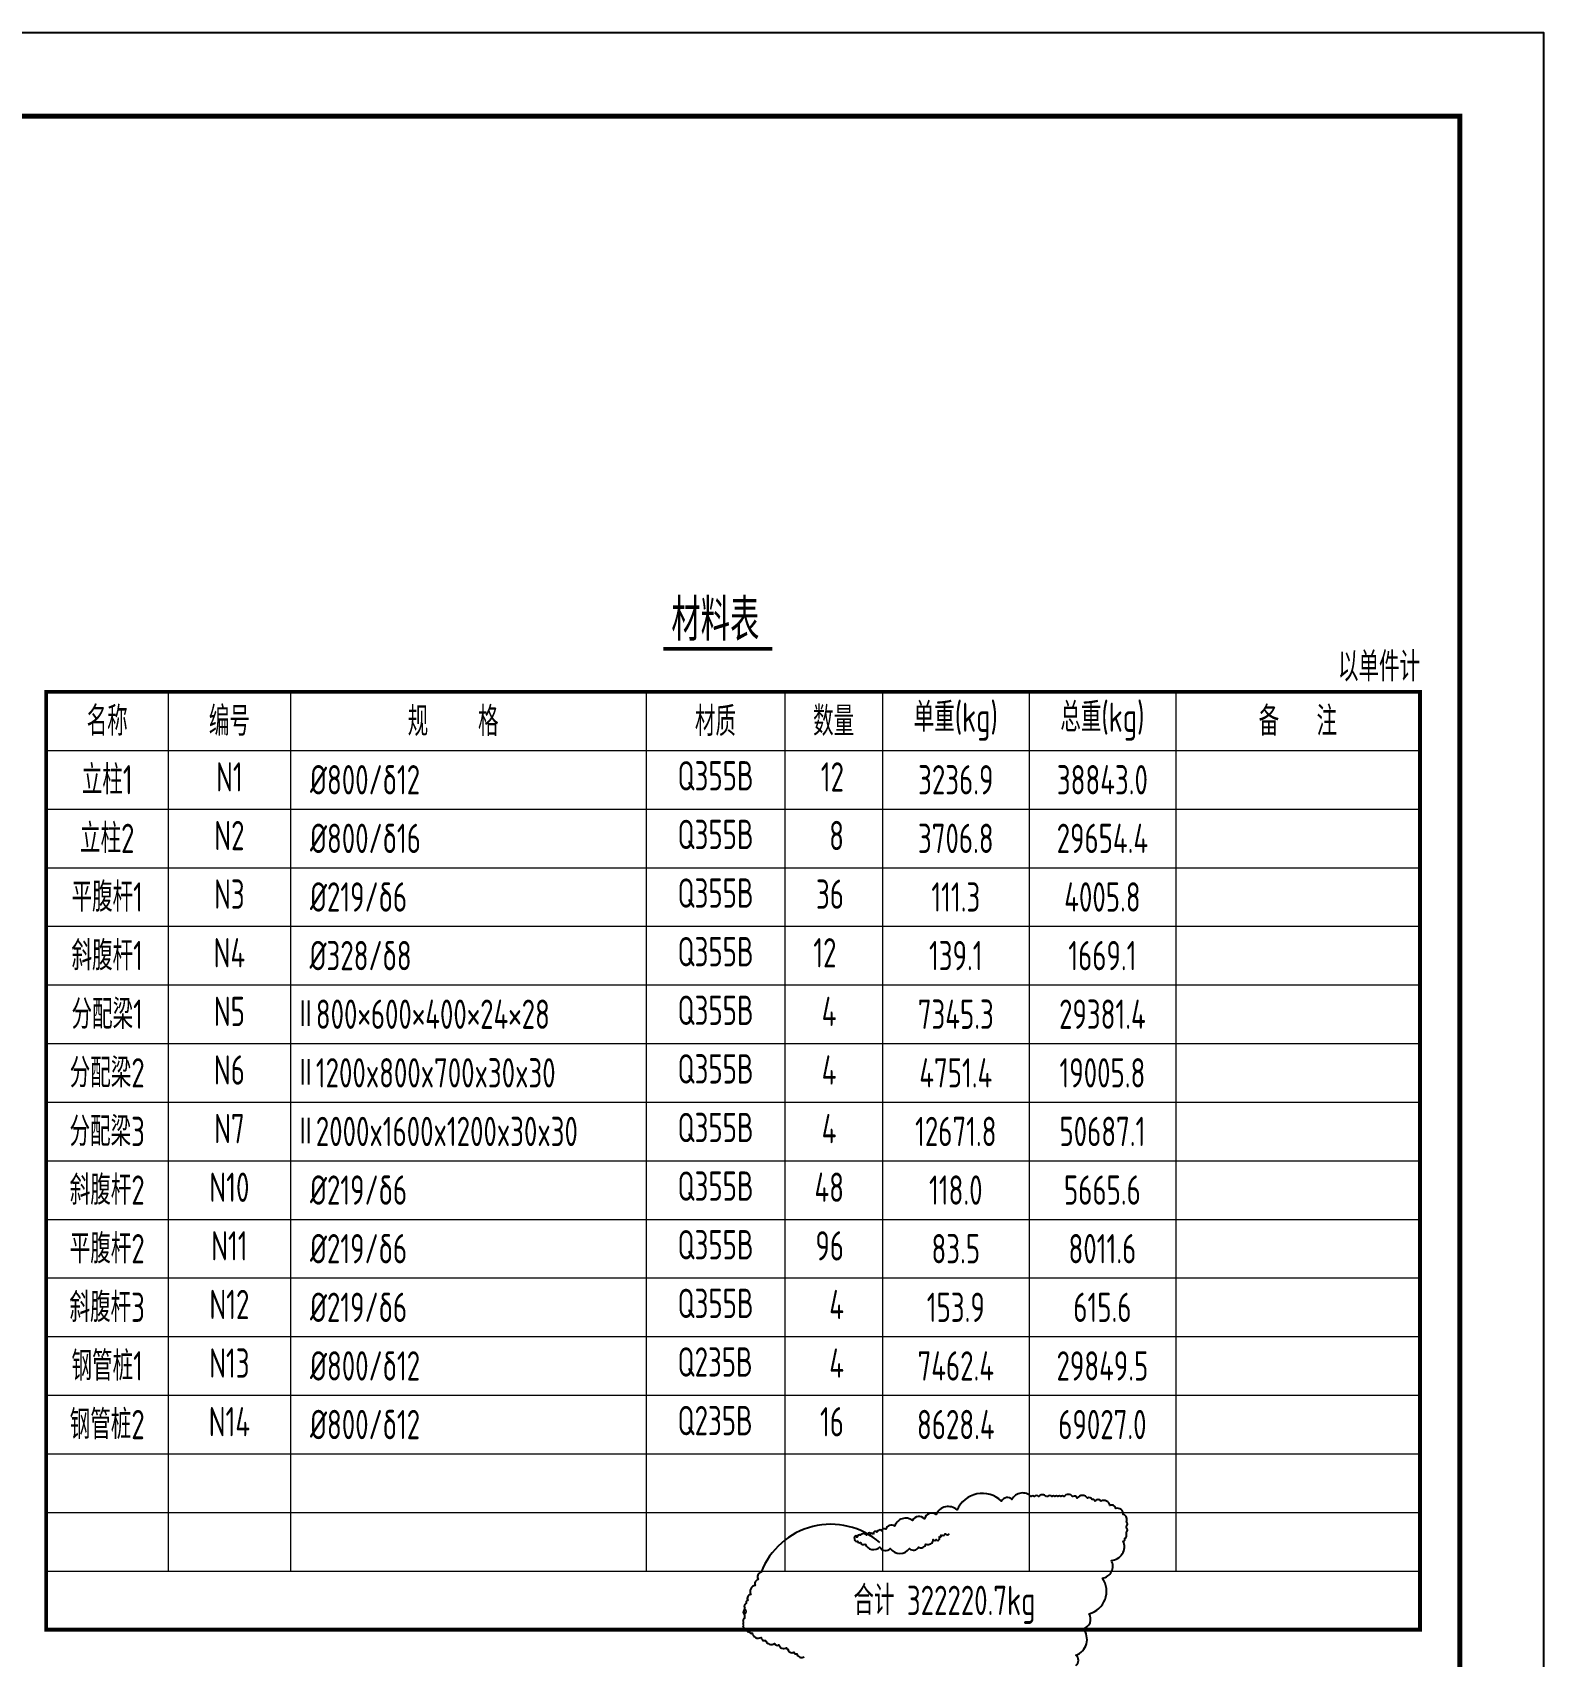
# Model space of a CAD drawing. Extents: x -2876908 to 633791, y -1383861 to 872234.
# Drawn here: x -1154552 to -1064373, y -1029857 to -932886 of the extents above; entities that cross this region are included whole.
import ezdxf
from ezdxf.enums import TextEntityAlignment as Align

# ---------------------------------------------------------------- set-up
doc = ezdxf.new("R2010")
doc.units = 0
doc.header["$LTSCALE"] = 5
doc.header["$MEASUREMENT"] = 0
doc.layers.get('0').update_dxf_attribs({"linetype": 'CONTINUOUS', "lineweight": 25})
for name, color, linetype, lineweight in [('1粗实线', 1, 'CONTINUOUS', 30), ('2细实线', 5, 'CONTINUOUS', 18), ('6文本', 7, 'CONTINUOUS', 15), ('HFZT', 5, 'CONTINUOUS', 15)]:
    doc.layers.add(name, color=color, linetype=linetype, lineweight=lineweight)
doc.layers.add('XX', color=7, linetype='CONTINUOUS')
doc.styles.add('TSSD_Dimension', font='tssdeng.shx', dxfattribs={"width": 0.7, "bigfont": 'hztxt.shx'})
doc.styles.add('TSSD_NORM', font='tssdeng.shx', dxfattribs={"width": 0.7, "bigfont": 'hztxt.shx'})

# ---------------------------------------------------------------- blocks, each defined once
blk = doc.blocks.new('施工设计图框')
at = {"color": 7, "linetype": 'Continuous'}
blk.add_lwpolyline([(-395.5, -13.5), (-395.5, 283.5), (24.5, 283.5), (24.5, -13.5), (-395.5, -13.5)], dxfattribs=at)
at = {"layer": '1粗实线', "color": 7, "linetype": 'Continuous', "const_width": 0.6}
blk.add_lwpolyline([(-370.5, -3.5), (-370.5, 273.5), (14.5, 273.5), (14.5, -3.5), (-370.5, -3.5)], dxfattribs=at)
at = {"layer": 'HFZT', "color": 2, "style": 'TSSD_NORM', "width": 0.7}
for tag, height, p in [('比例尺', 2.5, (7.25, 17.5)), ('图号', 2.5, (-20.49, 3.5)), ('日期', 2.5, (7.25, 3.5)), ('图名', 4, (-76.24, 0.75))]:
    blk.add_attdef(tag, text='', height=height, dxfattribs=at).set_placement(p, align=Align.MIDDLE)

msp = doc.modelspace()

# ---------------------------------------------------------------- linework, layer by layer
at = {"const_width": 208.333}
msp.add_lwpolyline([(-1116898.191, -969691.999), (-1110392.795, -969691.999)], dxfattribs=at)
at = {"layer": '1粗实线', "const_width": 233.333, "flags": 128}
msp.add_lwpolyline([(-1153738.838, -972255.201), (-1153738.838, -1028255.201), (-1071740.166, -1028255.201), (-1071740.166, -972255.201)], close=True, dxfattribs=at)
at = {"layer": '2细实线'}
for p, q in [((-1146447.171, -972255.201), (-1146447.171, -1024755.201)), ((-1139155.504, -972255.201), (-1139155.504, -1024755.201)), ((-1117930.438, -972255.201), (-1117930.438, -1024755.201)), ((-1109656.833, -972255.201), (-1109656.833, -1024755.201)), ((-1103823.499, -972255.201), (-1103823.499, -1024755.201)), ((-1095073.499, -972255.201), (-1095073.499, -1024755.201)), ((-1086323.499, -972255.201), (-1086323.499, -1024755.201)), ((-1153738.838, -975755.201), (-1071740.166, -975755.201)), ((-1139155.504, -975755.201), (-1071740.166, -975755.201)), ((-1153738.838, -979255.201), (-1071740.166, -979255.201)), ((-1153738.838, -982755.201), (-1071740.166, -982755.201)), ((-1153738.838, -986255.201), (-1071740.166, -986255.201)), ((-1153738.838, -989755.201), (-1071740.166, -989755.201)), ((-1153738.838, -993255.201), (-1071740.166, -993255.201)), ((-1153738.838, -996755.201), (-1071740.166, -996755.201)), ((-1153738.838, -1000255.201), (-1071740.166, -1000255.201)), ((-1153738.838, -1003755.201), (-1071740.166, -1003755.201)), ((-1153738.838, -1007255.201), (-1071740.166, -1007255.201)), ((-1153738.838, -1010755.201), (-1071740.166, -1010755.201)), ((-1153738.838, -1014255.201), (-1071740.166, -1014255.201)), ((-1153738.838, -1017755.201), (-1071740.166, -1017755.201)), ((-1153738.838, -1021255.201), (-1071740.166, -1021255.201)), ((-1153738.838, -1024755.201), (-1071740.166, -1024755.201))]:
    msp.add_line(p, q, dxfattribs=at)
at = {"layer": 'XX', "flags": 128}
for points in [[(-1092288.744, -1030398.193, 0.52056705), (-1092288.744, -1029778.859, 0.52056705), (-1092288.744, -1029778.859, 0.52056705), (-1091845.933, -1028186.283, 0.52056705), (-1091845.933, -1028186.283, 0.52056705), (-1091491.685, -1027301.518, 0.52056705), (-1091491.685, -1027301.518, 0.52056705), (-1090694.627, -1025178.084, 0.52056705), (-1090694.627, -1025178.084, 0.52056705), (-1090163.258, -1024116.367, 0.52056705), (-1090163.258, -1024116.367, 0.52056705), (-1089454.763, -1022966.174, 0.52056705), (-1089454.763, -1022966.174, 0.52056705), (-1089366.199, -1022789.22, 0.52056705), (-1089366.199, -1022789.22, 0.52056705), (-1089277.642, -1022700.744, 0.52056705), (-1089277.642, -1022700.744, 0.52056705), (-1089277.642, -1022612.269, 0.52056705), (-1089277.642, -1022612.269, 0.52056705), (-1089277.642, -1022612.269, 0.52056705), (-1089277.642, -1022523.791, 0.52056705), (-1089277.642, -1022523.791, 0.52056705), (-1089277.642, -1022435.315, 0.52056705), (-1089277.642, -1022435.315, 0.52056705), (-1089277.642, -1022169.885, 0.52056705), (-1089277.642, -1022169.885, 0.52056705), (-1089277.642, -1022081.409, 0.52056705), (-1089277.642, -1022081.409, 0.52056705), (-1089277.642, -1021815.979, 0.52056705), (-1089277.642, -1021815.979, 0.52056705), (-1089454.763, -1021373.598, 0.52056705), (-1089454.763, -1021373.598, 0.52056705), (-1089897.574, -1021019.692, 0.52056705), (-1089897.574, -1021019.692, 0.52056705), (-1090251.821, -1020842.738, 0.52056705), (-1090251.821, -1020842.738, 0.52056705), (-1090783.19, -1020577.311, 0.52056705), (-1090783.19, -1020577.311, 0.52056705), (-1091137.438, -1020577.311, 0.52056705), (-1091137.438, -1020577.311, 0.52056705), (-1091314.564, -1020488.833, 0.52056705), (-1091314.564, -1020488.833, 0.52056705), (-1091580.249, -1020400.357, 0.52056705), (-1091580.249, -1020400.357, 0.52056705), (-1092200.181, -1020400.357, 0.52056705), (-1092200.181, -1020400.357, 0.52056705), (-1092465.865, -1020311.881, 0.52056705), (-1092465.865, -1020311.881, 0.52056705), (-1092997.233, -1020311.881, 0.52056705), (-1092997.233, -1020311.881, 0.52056705), (-1093174.36, -1020311.881, 0.52056705), (-1093174.36, -1020311.881, 0.52056705), (-1093351.481, -1020311.881, 0.52056705), (-1093351.481, -1020311.881, 0.52056705), (-1093528.608, -1020311.881, 0.52056705), (-1093528.608, -1020311.881, 0.52056705), (-1093705.729, -1020311.881, 0.52056705), (-1093705.729, -1020311.881, 0.52056705), (-1093971.419, -1020311.881, 0.52056705), (-1093971.419, -1020311.881, 0.52056705), (-1094059.976, -1020311.881, 0.52056705), (-1094059.976, -1020311.881, 0.52056705), (-1094502.787, -1020311.881, 0.52056705), (-1094502.787, -1020311.881, 0.52056705), (-1094768.472, -1020311.881, 0.52056705), (-1094768.472, -1020311.881, 0.52056705), (-1094945.598, -1020311.881, 0.52056705), (-1094945.598, -1020311.881, 0.52056705), (-1096096.899, -1020488.833, 0.52056705), (-1096096.899, -1020488.833, 0.52056705), (-1096716.831, -1020577.311, 0.52056705), (-1096716.831, -1020577.311, 0.52056705), (-1099373.685, -1021108.168, 0.52056705), (-1099373.685, -1021108.168, 0.52056705), (-1100613.549, -1021373.598, 0.52056705), (-1100613.549, -1021373.598, 0.52056705), (-1101322.044, -1021639.027, 0.52056705), (-1101322.044, -1021639.027, 0.52056705), (-1102030.54, -1021727.503, 0.52056705), (-1102030.54, -1021727.503, 0.52056705), (-1103093.282, -1022081.409, 0.52056705), (-1103093.282, -1022081.409, 0.52056705), (-1103624.651, -1022258.363, 0.52056705), (-1103624.651, -1022258.363, 0.52056705), (-1103890.335, -1022346.839, 0.52056705), (-1103890.335, -1022346.839, 0.52056705), (-1104067.462, -1022346.839, 0.52056705), (-1104067.462, -1022346.839, 0.52056705), (-1104156.025, -1022435.315, 0.52056705), (-1104156.025, -1022435.315, 0.52056705), (-1104333.146, -1022435.315, 0.52056705), (-1104333.146, -1022435.315, 0.52056705), (-1104333.146, -1022523.791, 0.52056705), (-1104333.146, -1022523.791, 0.52056705), (-1104421.71, -1022523.791, 0.52056705), (-1104421.71, -1022523.791, 0.52056705), (-1104510.273, -1022523.791, 0.52056705), (-1104510.273, -1022523.791, 0.52056705), (-1104687.394, -1022523.791, 0.52056705), (-1104687.394, -1022523.791, 0.52056705), (-1104775.957, -1022612.269, 0.52056705), (-1104775.957, -1022612.269, 0.52056705), (-1105130.205, -1022612.269, 0.52056705), (-1105130.205, -1022612.269, 0.52056705), (-1105218.762, -1022612.269, 0.52056705), (-1105218.762, -1022612.269, 0.52056705), (-1105307.326, -1022700.744, 0.52056705), (-1105307.326, -1022700.744, 0.52056705), (-1105395.889, -1022700.744, 0.52056705), (-1105395.889, -1022700.744, 0.52056705), (-1105307.326, -1022700.744, 0.52056705), (-1105307.326, -1022700.744, 0.52056705), (-1105484.453, -1022700.744, 0.52056705), (-1105484.453, -1022700.744, 0.52056705), (-1105484.453, -1022789.22, 0.52056705), (-1105484.453, -1022789.22, 0.52056705), (-1105484.453, -1022877.696, 0.52056705), (-1105484.453, -1022877.696, 0.52056705), (-1105307.326, -1022966.174, 0.52056705), (-1105307.326, -1022966.174, 0.52056705), (-1105130.205, -1023054.65, 0.52056705), (-1105130.205, -1023054.65, 0.52056705), (-1104864.515, -1023143.126, 0.52056705), (-1104864.515, -1023143.126, 0.52056705), (-1103978.899, -1023320.08, 0.52056705), (-1103978.899, -1023320.08, 0.52056705), (-1103358.967, -1023408.556, 0.52056705), (-1103358.967, -1023408.556, 0.52056705), (-1102207.666, -1023408.556, 0.52056705), (-1102207.666, -1023408.556, 0.52056705), (-1101676.292, -1023320.08, 0.52056705), (-1101676.292, -1023320.08, 0.52056705), (-1101233.481, -1023143.126, 0.52056705), (-1101233.481, -1023143.126, 0.52056705), (-1100790.676, -1022877.696, 0.52056705), (-1100790.676, -1022877.696, 0.52056705), (-1100613.549, -1022877.696, 0.52056705), (-1100613.549, -1022877.696, 0.52056705), (-1100436.428, -1022877.696, 0.52056705), (-1100436.428, -1022877.696, 0.52056705), (-1100436.428, -1022789.22, 0.52056705), (-1100436.428, -1022789.22, 0.52056705), (-1100436.428, -1022700.744, 0.52056705), (-1100436.428, -1022700.744, 0.52056705), (-1100347.865, -1022700.744, 0.52056705), (-1100347.865, -1022700.744, 0.52056705), (-1100347.865, -1022612.269, 0.52056705), (-1100347.865, -1022612.269, 0.52056705), (-1100259.301, -1022612.269, 0.52056705), (-1100259.301, -1022612.269, 0.52056705), (-1100082.18, -1022523.791, 0.52056705), (-1100082.18, -1022523.791, 0.52056705), (-1099816.496, -1022523.791, 0.52056705), (-1099816.496, -1022523.791)], [(-1103978.899, -1023054.65, 0.52056705), (-1111063.846, -1024824.178, 0.52056705), (-1111063.846, -1024824.178, 0.52056705), (-1111240.967, -1025266.56, 0.52056705), (-1111240.967, -1025266.56, 0.52056705), (-1111418.093, -1025620.465, 0.52056705), (-1111418.093, -1025620.465, 0.52056705), (-1111683.778, -1026151.325, 0.52056705), (-1111683.778, -1026151.325, 0.52056705), (-1111860.898, -1026505.231, 0.52056705), (-1111860.898, -1026505.231, 0.52056705), (-1111949.462, -1026682.185, 0.52056705), (-1111949.462, -1026682.185, 0.52056705), (-1112038.025, -1026947.612, 0.52056705), (-1112038.025, -1026947.612, 0.52056705), (-1112038.025, -1027036.09, 0.52056705), (-1112038.025, -1027036.09, 0.52056705), (-1112038.025, -1027301.518, 0.52056705), (-1112038.025, -1027301.518, 0.52056705), (-1112038.025, -1027036.09, 0.52056705), (-1112038.025, -1027036.09, 0.52056705), (-1112038.025, -1027389.996, 0.52056705), (-1112038.025, -1027389.996, 0.52056705), (-1112038.025, -1027478.472, 0.52056705), (-1112038.025, -1027478.472, 0.52056705), (-1112038.025, -1027566.948, 0.52056705), (-1112038.025, -1027566.948, 0.52056705), (-1112126.583, -1027655.423, 0.52056705), (-1112126.583, -1027655.423, 0.52056705), (-1112126.583, -1027743.901, 0.52056705), (-1112126.583, -1027743.901, 0.52056705), (-1112126.583, -1027832.377, 0.52056705), (-1112126.583, -1027832.377, 0.52056705), (-1112126.583, -1027920.853, 0.52056705), (-1112126.583, -1027920.853, 0.52056705), (-1112126.583, -1028009.329, 0.52056705), (-1112126.583, -1028009.329, 0.52056705), (-1112126.583, -1028097.807, 0.52056705), (-1112126.583, -1028097.807, 0.52056705), (-1111949.462, -1028274.759, 0.52056705), (-1111949.462, -1028274.759, 0.52056705), (-1111772.341, -1028363.235, 0.52056705), (-1111772.341, -1028363.235, 0.52056705), (-1111595.214, -1028451.713, 0.52056705), (-1111595.214, -1028451.713, 0.52056705), (-1111063.846, -1028717.14, 0.52056705), (-1111063.846, -1028717.14, 0.52056705), (-1110798.156, -1028894.094, 0.52056705), (-1110798.156, -1028894.094, 0.52056705), (-1110266.787, -1029071.048, 0.52056705), (-1110266.787, -1029071.048, 0.52056705), (-1110001.103, -1029159.524, 0.52056705), (-1110001.103, -1029159.524, 0.52056705), (-1109558.292, -1029336.476, 0.52056705), (-1109558.292, -1029336.476, 0.52056705), (-1109469.734, -1029424.954, 0.52056705), (-1109469.734, -1029424.954, 0.52056705), (-1109115.487, -1029601.906, 0.52056705), (-1109115.487, -1029601.906, 0.52056705), (-1108938.36, -1029690.381, 0.52056705), (-1108938.36, -1029690.381, 0.52056705), (-1108495.549, -1029867.335, 0.52056705)]]:
    msp.add_lwpolyline(points, format="xyb", dxfattribs=at)

# ---------------------------------------------------------------- block references
at = {"xscale": 500, "yscale": 500, "zscale": 500}
msp.add_blockref('施工设计图框', (-1076620.511, -1074635.792), dxfattribs=at)

# ---------------------------------------------------------------- texts
at = {"layer": '6文本', "style": 'TSSD_NORM', "width": 0.7}
msp.add_text('材料表', height=2500, dxfattribs=at).set_placement((-1113798.347, -967831.719), align=Align.MIDDLE)
for s, p in [('以单件计', (-1071740.166, -970755.201)), ('12', (-1106121.227, -977336.931)), ('8', (-1106121.227, -980836.931)), ('36', (-1106121.227, -984336.931)), ('12', (-1106571.84, -987836.931)), ('4', (-1106571.84, -991336.931)), ('4', (-1106571.84, -994836.931)), ('4', (-1106571.84, -998336.931)), ('48', (-1106121.227, -1001836.931)), ('96', (-1106121.227, -1005336.931)), ('4', (-1106121.227, -1008836.931)), ('4', (-1106121.227, -1012336.931)), ('16', (-1106121.227, -1015836.931))]:
    msp.add_text(s, height=1750, dxfattribs=at).set_placement(p, align=Align.MIDDLE_RIGHT)
for s, p in [('名称', (-1150093.004, -974005.201)), ('编号', (-1142801.338, -974005.201)), ('规    格', (-1129448.962, -974018.98)), ('材质', (-1113793.635, -974018.98)), ('数量', (-1106740.166, -974005.201)), ('单重(kg)', (-1099448.499, -973769.624)), ('总重(kg)', (-1090698.499, -973769.624)), ('备   注', (-1079031.833, -974005.201)), ('立柱1', (-1150093.004, -977505.201)), ('N1', (-1142801.338, -977336.931)), ('3236.9', (-1099448.499, -977505.201)), ('38843.0', (-1090698.499, -977505.201)), ('立柱2', (-1150093.004, -981005.201)), ('N2', (-1142801.338, -980836.931)), ('3706.8', (-1099448.499, -981005.201)), ('29654.4', (-1090698.499, -981005.201)), ('平腹杆1', (-1150093.004, -984505.201)), ('N3', (-1142801.338, -984336.931)), ('111.3', (-1099448.499, -984505.201)), ('4005.8', (-1090698.499, -984505.201)), ('斜腹杆1', (-1150093.004, -988005.201)), ('N4', (-1142801.338, -987836.931)), ('139.1', (-1099448.499, -988005.201)), ('1669.1', (-1090698.499, -988005.201)), ('分配梁1', (-1150093.004, -991505.201)), ('N5', (-1142801.338, -991336.931)), ('7345.3', (-1099448.499, -991505.201)), ('29381.4', (-1090698.499, -991505.201)), ('分配梁2', (-1150093.004, -995005.201)), ('N6', (-1142801.338, -994836.931)), ('4751.4', (-1099448.499, -995005.201)), ('19005.8', (-1090698.499, -995005.201)), ('分配梁3', (-1150093.004, -998505.201)), ('N7', (-1142801.338, -998336.931)), ('12671.8', (-1099448.499, -998505.201)), ('50687.1', (-1090698.499, -998505.201)), ('斜腹杆2', (-1150093.004, -1002005.201)), ('N10', (-1142801.338, -1001836.931)), ('118.0', (-1099448.499, -1002005.201)), ('5665.6', (-1090698.499, -1002005.201)), ('平腹杆2', (-1150093.004, -1005505.201)), ('N11', (-1142801.338, -1005336.931)), ('83.5', (-1099448.499, -1005505.201)), ('8011.6', (-1090698.499, -1005505.201)), ('斜腹杆3', (-1150093.004, -1009005.201)), ('N12', (-1142801.338, -1008836.931)), ('153.9', (-1099448.499, -1009005.201)), ('615.6', (-1090698.499, -1009005.201)), ('钢管桩1', (-1150093.004, -1012505.201)), ('N13', (-1142801.338, -1012336.931)), ('7462.4', (-1099448.499, -1012505.201)), ('29849.5', (-1090698.499, -1012505.201)), ('钢管桩2', (-1150093.004, -1016005.201)), ('N14', (-1142801.338, -1015836.931)), ('8628.4', (-1099448.499, -1016005.201)), ('69027.0', (-1090698.499, -1016005.201)), ('合计 322220.7kg', (-1100123.115, -1026505.201))]:
    msp.add_text(s, height=1750, dxfattribs=at).set_placement(p, align=Align.MIDDLE_CENTER)
at = {"layer": '6文本', "width": 0.7}
for s, style, p in [('Q355B', 'TSSD_NORM', (-1116055.174, -977269.624)), ('%%C800/δ12', 'TSSD_NORM', (-1137988.838, -977505.201)), ('%%C800/δ16', 'TSSD_NORM', (-1137988.838, -981005.201)), ('Q355B', 'TSSD_NORM', (-1116055.174, -980769.624)), ('%%C219/δ6', 'TSSD_Dimension', (-1137988.838, -984505.201)), ('Q355B', 'TSSD_NORM', (-1116055.174, -984269.624)), ('%%C328/δ8', 'TSSD_NORM', (-1138014.652, -988005.201)), ('Q355B', 'TSSD_NORM', (-1116055.174, -987769.624)), ('Ⅱ800×600×400×24×28', 'TSSD_NORM', (-1138867.508, -991505.201)), ('Q355B', 'TSSD_NORM', (-1116055.174, -991269.624)), ('Q355B', 'TSSD_NORM', (-1116055.174, -994769.624)), ('Ⅱ1200x800x700x30x30', 'TSSD_NORM', (-1138867.508, -995005.201)), ('Ⅱ2000x1600x1200x30x30', 'TSSD_Dimension', (-1138867.508, -998505.201)), ('Q355B', 'TSSD_NORM', (-1116055.174, -998269.624)), ('%%C219/δ6', 'TSSD_Dimension', (-1137988.838, -1002005.201)), ('Q355B', 'TSSD_NORM', (-1116055.174, -1001769.624)), ('Q355B', 'TSSD_NORM', (-1116055.174, -1005269.624)), ('%%C219/δ6', 'TSSD_NORM', (-1137988.838, -1005505.201)), ('%%C219/δ6', 'TSSD_NORM', (-1137988.838, -1009005.201)), ('Q355B', 'TSSD_NORM', (-1116055.174, -1008769.624)), ('Q235B', 'TSSD_NORM', (-1116055.174, -1012269.624)), ('%%C800/δ12', 'TSSD_NORM', (-1137988.838, -1012505.201)), ('%%C800/δ12', 'TSSD_NORM', (-1137988.838, -1016005.201)), ('Q235B', 'TSSD_NORM', (-1116055.174, -1015769.624))]:
    msp.add_text(s, height=1750, dxfattribs=dict(at, style=style)).set_placement(p, align=Align.MIDDLE_LEFT)

doc.saveas('drawing.dxf')
